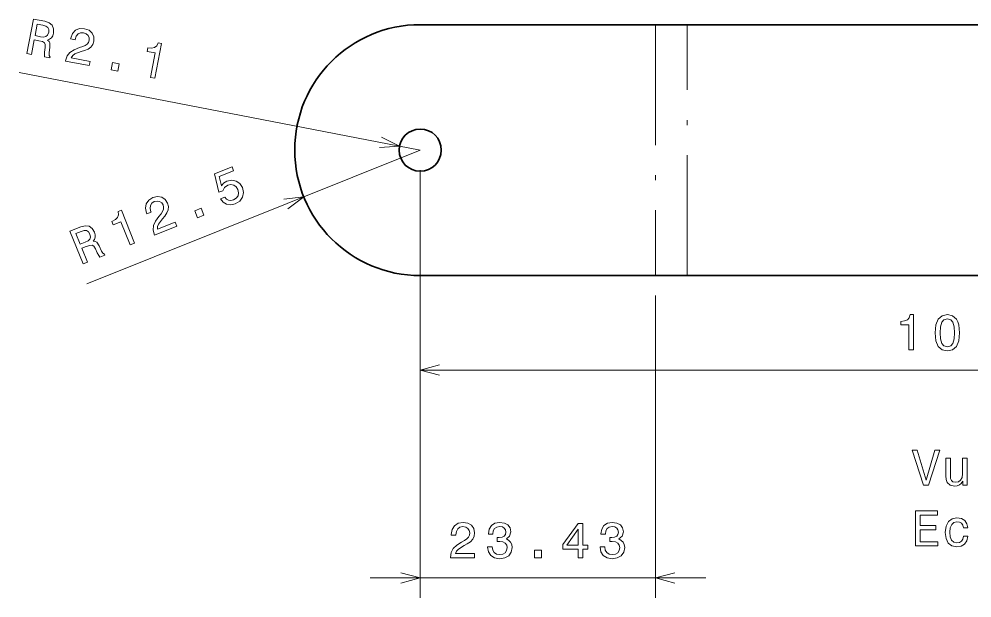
# Model space of a CAD drawing. Extents: x -215 to 297, y 0 to 210.
# Drawn here: x 60.4 to 155.3, y 76.3 to 134 of the extents above; entities that cross this region are included whole.
import ezdxf

# ---------------------------------------------------------------- set-up
doc = ezdxf.new("R2010")
doc.units = 0
doc.linetypes.add('DASHDOT', pattern=[18.5, 12, -3, 0.5, -3])

msp = doc.modelspace()

# ---------------------------------------------------------------- linework, layer by layer
at = {"color": 7, "lineweight": 35}
for p, q in [((123.793198, 133.455048), (100.364334, 133.455048)), ((205.364334, 133.455048), (126.935471, 133.455048)), ((100.364334, 108.455048), (123.793198, 108.455048)), ((126.935471, 108.455048), (197.721069, 108.455048))]:
    msp.add_line(p, q, dxfattribs=at)
at = {"color": 7, "lineweight": 35, "ltscale": 0.078557}
for p, q in [((126.935471, 133.455048), (123.793198, 133.455048)), ((123.793198, 108.455048), (126.935471, 108.455048))]:
    msp.add_line(p, q, dxfattribs=at)
at = {"color": 7, "linetype": 'DASHDOT', "lineweight": 13}
for p, q in [((123.793198, 133.455048), (123.793198, 108.455048)), ((126.935471, 108.455048), (126.935471, 133.455048))]:
    msp.add_line(p, q, dxfattribs=at)
at = {"color": 7, "lineweight": 13}
for p, q in [((100.364334, 120.955048), (60.410461, 128.690338)), ((100.364334, 120.955048), (67.161758, 107.620674)), ((100.364334, 118.955048), (100.364334, 76.329269)), ((100.364334, 118.955048), (100.364334, 97.040955)), ((123.793198, 106.455048), (123.793198, 76.329269)), ((100.364334, 99.040955), (205.364334, 99.040955)), ((95.364334, 78.329269), (128.793198, 78.329269))]:
    msp.add_line(p, q, dxfattribs=at)
for points in [[(61.176819, 130.579102), (61.637291, 130.48996), (61.918159, 131.940689), (62.388527, 131.849609), (62.732246, 131.76767), (62.936684, 131.656158), (63.02388, 131.469772), (63.01683, 131.16806), (62.955315, 130.717651), (62.928467, 130.419769), (62.95433, 130.23497), (63.474213, 130.134323), (63.492432, 130.228394), (63.405388, 130.389069), (63.415627, 130.654205), (63.488335, 131.215469), (63.483727, 131.642715), (63.394768, 131.793503), (63.234734, 131.922089), (63.456749, 132.007523), (63.628937, 132.153976), (63.760239, 132.354584), (63.840752, 132.611252), (63.851959, 133.040573), (63.714294, 133.390854), (63.423935, 133.642273), (62.990784, 133.792908), (61.842087, 134.015305)], [(62.780571, 133.396973), (63.076843, 133.308792), (63.271538, 133.173492), (63.371674, 132.974319), (63.36351, 132.693375), (63.2584, 132.415771), (63.091164, 132.268372), (62.846153, 132.223343), (62.529427, 132.258972), (61.999641, 132.361542), (62.221077, 133.505295)], [(65.035286, 129.832092), (67.397049, 129.374832), (67.479485, 129.800644), (65.612854, 130.162033), (65.761879, 130.374619), (65.977516, 130.533203), (66.595169, 130.778351), (66.916054, 130.870331), (67.284058, 131.019958), (67.564697, 131.222473), (67.754936, 131.488724), (67.868675, 131.810867), (67.865028, 132.243073), (67.69558, 132.614914), (67.379349, 132.891891), (66.933258, 133.055298), (66.441643, 133.063156), (66.035141, 132.900421), (65.730537, 132.574127), (65.556419, 132.099289), (65.542999, 132.029968), (65.993561, 131.942749), (66.001228, 131.982346), (66.110977, 132.31041), (66.292595, 132.532089), (66.536171, 132.649323), (66.828941, 132.649139), (67.106529, 132.544037), (67.295471, 132.379028), (67.396721, 132.159088), (67.399261, 131.906891), (67.320511, 131.685837), (67.189049, 131.510956), (66.998016, 131.373291), (66.751404, 131.266922), (66.428596, 131.165039), (65.883942, 130.951996), (65.479034, 130.69136), (65.199341, 130.334564), (65.038162, 129.846939)], [(73.490105, 128.19519), (73.940674, 128.107956), (74.610733, 131.568909), (74.27404, 131.634094), (74.126442, 131.349319), (73.908897, 131.180817), (73.613571, 131.114716), (73.229599, 131.147949), (73.161545, 130.796417), (73.963654, 130.641113)], [(69.569672, 128.954208), (70.252953, 128.821915), (70.395782, 129.559662), (69.712502, 129.69194)], [(80.4702, 116.104378), (80.727272, 115.761971), (81.076874, 115.55455), (81.489006, 115.502678), (81.947754, 115.605392), (82.386597, 115.879456), (82.664215, 116.257256), (82.75161, 116.716263), (82.65258, 117.219963), (82.398232, 117.623245), (82.036392, 117.874664), (81.597061, 117.953659), (81.11116, 117.850906), (80.782715, 117.653786), (80.573303, 117.390335), (80.352875, 118.318108), (81.775574, 118.889473), (81.62146, 119.273224), (79.885208, 118.575935), (80.319458, 116.750351), (80.693855, 116.900711), (80.876953, 117.229683), (81.191315, 117.448318), (81.511505, 117.517128), (81.800964, 117.459465), (82.038139, 117.288414), (82.208023, 117.014252), (82.274956, 116.698746), (82.217293, 116.409286), (82.046242, 116.172112), (81.772079, 116.002228), (81.510887, 115.935371), (81.27578, 115.96595), (81.067726, 116.078041), (80.905426, 116.279167)], [(73.895325, 112.480179), (76.127647, 113.376694), (75.966011, 113.779167), (74.201683, 113.070602), (74.211624, 113.330025), (74.306801, 113.5802), (74.692833, 114.121101), (74.91256, 114.372391), (75.140617, 114.69767), (75.266602, 115.020004), (75.282066, 115.346863), (75.202942, 115.679214), (74.965508, 116.040375), (74.621506, 116.260918), (74.205612, 116.322151), (73.742188, 116.21756), (73.324867, 115.957565), (73.071564, 115.60041), (72.992569, 115.161079), (73.10376, 114.667694), (73.130074, 114.602173), (73.555946, 114.773209), (73.540909, 114.810646), (73.455223, 115.145798), (73.48761, 115.430542), (73.6287, 115.661118), (73.874786, 115.819725), (74.165016, 115.881935), (74.413239, 115.845757), (74.617577, 115.715866), (74.75647, 115.505341), (74.810165, 115.276909), (74.794548, 115.058685), (74.708694, 114.839424), (74.559158, 114.616325), (74.343185, 114.355682), (74.001083, 113.881332), (73.802216, 113.442772), (73.760696, 112.991325), (73.889687, 112.494217)], [(71.486099, 111.512619), (71.911972, 111.683647), (70.598213, 114.954918), (70.279976, 114.82711), (70.310387, 114.507805), (70.218971, 114.248268), (70.006683, 114.032578), (69.666039, 113.852295), (69.799484, 113.52002), (70.557632, 113.824501)], [(78.181198, 114.201416), (78.827034, 114.460785), (78.546989, 115.158089), (77.901154, 114.89872)], [(66.781448, 109.623192), (67.216682, 109.797989), (66.665993, 111.169205), (67.11058, 111.347755), (67.443817, 111.465279), (67.676041, 111.48246), (67.850388, 111.373131), (68.008072, 111.115807), (68.20063, 110.70401), (68.3396, 110.439178), (68.46154, 110.297928), (68.952927, 110.495277), (68.917221, 110.584198), (68.756958, 110.672005), (68.62178, 110.900322), (68.378525, 111.411324), (68.142967, 111.767799), (67.986458, 111.846252), (67.782272, 111.867508), (67.922485, 112.059685), (67.98774, 112.276108), (67.989281, 112.515854), (67.917747, 112.775169), (67.694351, 113.141968), (67.388748, 113.361626), (67.008453, 113.415421), (66.56282, 113.307106), (65.477081, 112.871063)], [(66.600899, 112.860443), (66.897652, 112.947014), (67.134598, 112.938911), (67.326744, 112.825859), (67.472229, 112.585381), (67.534447, 112.295151), (67.473869, 112.080605), (67.292419, 111.909912), (67.006981, 111.768105), (66.506233, 111.567001), (66.072075, 112.648064)], [(149.037537, 101.040955), (149.496475, 101.040955), (149.496475, 104.56617), (149.153534, 104.56617), (149.062744, 104.25853), (148.881195, 104.051758), (148.603821, 103.930725), (148.220535, 103.890373), (148.220535, 103.532303), (149.037537, 103.532303)], [(151.648926, 102.750603), (151.724564, 101.958817), (151.961594, 101.393982), (152.339844, 101.051041), (152.864334, 100.940086), (153.383789, 101.051041), (153.762024, 101.393982), (153.994019, 101.958817), (154.074707, 102.750603), (153.994019, 103.537354), (153.898193, 103.850029), (153.762024, 104.107231), (153.383789, 104.450172), (152.864334, 104.56617), (152.339844, 104.450172), (151.961594, 104.102188), (151.724564, 103.537354)], [(152.133072, 102.750603), (152.173416, 103.36084), (152.2995, 103.799599), (152.526443, 104.056801), (152.864334, 104.147583), (153.197189, 104.056801), (153.424133, 103.799599), (153.550217, 103.36084), (153.590561, 102.750603), (153.550217, 102.13533), (153.424133, 101.696571), (153.197189, 101.439369), (152.864334, 101.35363), (152.526443, 101.439369), (152.2995, 101.696571), (152.173416, 102.13533)], [(151.624023, 91.063309), (150.74649, 88.082764), (149.843765, 91.063309), (149.364655, 91.063309), (150.494339, 87.558266), (150.998657, 87.558266), (152.103119, 91.063309)], [(154.826462, 90.266479), (154.38266, 90.266479), (154.38266, 88.703079), (154.33223, 88.339966), (154.185974, 88.077721), (153.95903, 87.916336), (153.661484, 87.865906), (153.424454, 87.90625), (153.273148, 88.027283), (153.187424, 88.234055), (153.167252, 88.526566), (153.167252, 90.266479), (152.72345, 90.266479), (152.72345, 88.486221), (152.738571, 88.128151), (152.834396, 87.830597), (153.126907, 87.558266), (153.595917, 87.462448), (153.848083, 87.497749), (154.064941, 87.588524), (154.251541, 87.744865), (154.402832, 87.971809), (154.402832, 87.558266), (154.826462, 87.558266)], [(149.687424, 81.511436), (151.906433, 81.511436), (151.906433, 81.935066), (150.151398, 81.935066), (150.151398, 83.120224), (151.714798, 83.120224), (151.714798, 83.538811), (150.151398, 83.538811), (150.151398, 84.587807), (151.866089, 84.587807), (151.866089, 85.011436), (149.687424, 85.011436)], [(103.376175, 80.329269), (105.781799, 80.329269), (105.781799, 80.762985), (103.880493, 80.762985), (103.986404, 81.000015), (104.167961, 81.196701), (104.72776, 81.554771), (105.025314, 81.70607), (105.358162, 81.922928), (105.5952, 82.175087), (105.731361, 82.472641), (105.781799, 82.810532), (105.69606, 83.234161), (105.45903, 83.567017), (105.095917, 83.778831), (104.626892, 83.854485), (104.142746, 83.768745), (103.77459, 83.531715), (103.53756, 83.153473), (103.456863, 82.65419), (103.456863, 82.583588), (103.915802, 82.583588), (103.915802, 82.623932), (103.961189, 82.966873), (104.097351, 83.219032), (104.314217, 83.380417), (104.601685, 83.435898), (104.894188, 83.38546), (105.111046, 83.259384), (105.252258, 83.062698), (105.302689, 82.815575), (105.26738, 82.583588), (105.171562, 82.386902), (105.010178, 82.215431), (104.788277, 82.064133), (104.490723, 81.902756), (103.99649, 81.590073), (103.648514, 81.257217), (103.441742, 80.85376), (103.376175, 80.344391)], [(107.071854, 81.428688), (107.071854, 81.393387), (107.152542, 80.909241), (107.389572, 80.546127), (107.762772, 80.314133), (108.257011, 80.228401), (108.781509, 80.314133), (109.174881, 80.536041), (109.42704, 80.889069), (109.517822, 81.342957), (109.47747, 81.640503), (109.366516, 81.882584), (109.184967, 82.069183), (108.942886, 82.205345), (109.270699, 82.477676), (109.386688, 82.9114), (109.31105, 83.304771), (109.094185, 83.602318), (108.741165, 83.788918), (108.257011, 83.854485), (107.803116, 83.773788), (107.455139, 83.551888), (107.228195, 83.19886), (107.152542, 82.729843), (107.152542, 82.694542), (107.601395, 82.694542), (107.641739, 83.017303), (107.772858, 83.249298), (107.98468, 83.390503), (108.282227, 83.440933), (108.544479, 83.400589), (108.736115, 83.294685), (108.852112, 83.123215), (108.897499, 82.891228), (108.852112, 82.644104), (108.731079, 82.477676), (108.519257, 82.376816), (108.231796, 82.346558), (108.03511, 82.351601), (108.03511, 81.953186), (108.282227, 81.963272), (108.599945, 81.917885), (108.836983, 81.796844), (108.978195, 81.600159), (109.028625, 81.342957), (108.973145, 81.050446), (108.826897, 80.833588), (108.59491, 80.697418), (108.28727, 80.652031), (107.969543, 80.702469), (107.737556, 80.85376), (107.591309, 81.09584), (107.535828, 81.428688)], [(116.092163, 80.329269), (116.546059, 80.329269), (116.546059, 81.196701), (117.045334, 81.196701), (117.045334, 81.600159), (116.546059, 81.600159), (116.546059, 83.753616), (116.087128, 83.753616), (114.553986, 81.640503), (114.553986, 81.196701), (116.092163, 81.196701)], [(118.279922, 81.428688), (118.279922, 81.393387), (118.360611, 80.909241), (118.597641, 80.546127), (118.97084, 80.314133), (119.46508, 80.228401), (119.989578, 80.314133), (120.38295, 80.536041), (120.635109, 80.889069), (120.725883, 81.342957), (120.685539, 81.640503), (120.574585, 81.882584), (120.393036, 82.069183), (120.150955, 82.205345), (120.478767, 82.477676), (120.594765, 82.9114), (120.519112, 83.304771), (120.302254, 83.602318), (119.949226, 83.788918), (119.46508, 83.854485), (119.011185, 83.773788), (118.663208, 83.551888), (118.436264, 83.19886), (118.360611, 82.729843), (118.360611, 82.694542), (118.809464, 82.694542), (118.849808, 83.017303), (118.980927, 83.249298), (119.192749, 83.390503), (119.490295, 83.440933), (119.752541, 83.400589), (119.944183, 83.294685), (120.060181, 83.123215), (120.105568, 82.891228), (120.060181, 82.644104), (119.93914, 82.477676), (119.727325, 82.376816), (119.439865, 82.346558), (119.243179, 82.351601), (119.243179, 81.953186), (119.490295, 81.963272), (119.808022, 81.917885), (120.045052, 81.796844), (120.186264, 81.600159), (120.236694, 81.342957), (120.181213, 81.050446), (120.034966, 80.833588), (119.802979, 80.697418), (119.495338, 80.652031), (119.177612, 80.702469), (118.945625, 80.85376), (118.799377, 81.09584), (118.743896, 81.428688)], [(154.463348, 83.321953), (154.902115, 83.321953), (154.81134, 83.72541), (154.594482, 84.043137), (154.256577, 84.239822), (153.817825, 84.315468), (153.333679, 84.214607), (152.965515, 83.932182), (152.733536, 83.473251), (152.652832, 82.857979), (152.728485, 82.247749), (152.955429, 81.793854), (153.313507, 81.511436), (153.802689, 81.415619), (154.236404, 81.491264), (154.57431, 81.703079), (154.80629, 82.035934), (154.907166, 82.479736), (154.483536, 82.479736), (154.407883, 82.197319), (154.266663, 81.985497), (154.064941, 81.854378), (153.817825, 81.814034), (153.510193, 81.879593), (153.288284, 82.081322), (153.152115, 82.409134), (153.10672, 82.873108), (153.152115, 83.326996), (153.29332, 83.654808), (153.520279, 83.856537), (153.817825, 83.927139), (154.080063, 83.881752), (154.276764, 83.765762), (154.407883, 83.57412)], [(114.977615, 81.600159), (116.092163, 83.168602), (116.092163, 81.600159)], [(111.730789, 80.329269), (112.42675, 80.329269), (112.42675, 81.080704), (111.730789, 81.080704)]]:
    msp.add_lwpolyline(points, close=True, dxfattribs=at)
for points in [[(96.307602, 121.213203), (98.30262, 121.354202), (96.504379, 122.229607)], [(87.165039, 115.096298), (88.764816, 116.2966), (86.779221, 116.056992)], [(102.296188, 99.558586), (100.364334, 99.040955), (102.296188, 98.523315)], [(98.43248, 77.81163), (100.364334, 78.329269), (98.43248, 78.846909)], [(125.725052, 78.846909), (123.793198, 78.329269), (125.725052, 77.81163)]]:
    msp.add_lwpolyline(points, dxfattribs=at)
at = {"color": 7, "lineweight": 35}
msp.add_circle((100.364334, 120.955048), 2.1, dxfattribs=at)
msp.add_arc((100.364334, 120.955048), 12.5, 90.000003, 269.999997, dxfattribs=at)

doc.saveas('drawing.dxf')
